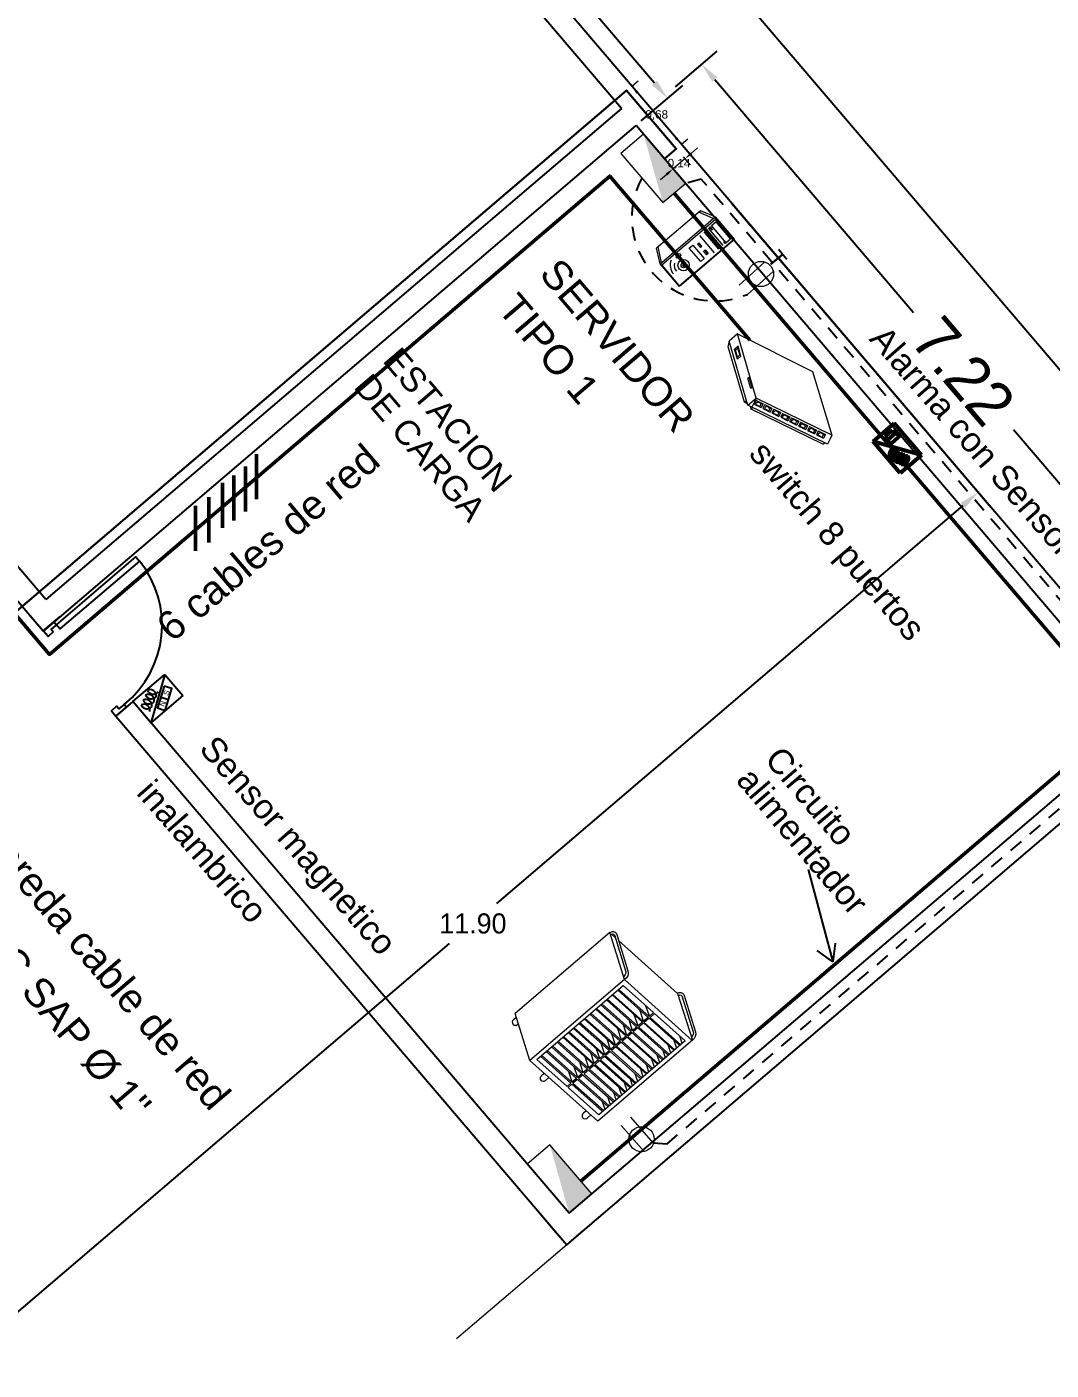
# Model space of a CAD drawing. Header units: metres. Extents: x 643973 to 644410, y 8488260 to 8488397.
# Drawn here: x 644277.44 to 644286.62, y 8488326 to 8488338.03 of the extents above; entities that cross this region are included whole.
import ezdxf

# ---------------------------------------------------------------- set-up
doc = ezdxf.new("R2010")
doc.units = ezdxf.units.M
doc.header["$MEASUREMENT"] = 0
doc.linetypes.add('LÍNEAS_OCULTAS2', pattern=[0.1875, 0.125, -0.0625])
for name, color, linetype in [('ACHURADOS', 8, 'Continuous'), ('Cir Cargador Laptop NH-80 3x6mm2', 6, 'LÍNEAS_OCULTAS2'), ('Circ Tomac Nh-80 3x4mm2', 1, 'LÍNEAS_OCULTAS2'), ('Planta', 251, 'Continuous'), ('sensor movimiento', 6, 'Continuous'), ('VANOS', 2, 'Continuous')]:
    doc.layers.add(name, color=color, linetype=linetype)
for name, color, linetype, lineweight in [('Anotaciones - Textos_Pluma_Nº__86', 7, 'Continuous', 20), ('CABLEADO POZO TIERRA', 3, 'Continuous', 30), ('central de alarma', 4, 'Continuous', 53), ('CIRCUITO DE ALIMENTACION', 30, 'Continuous', 50), ('CIRCUITO DE DATOS', 4, 'COMPU_LINE', 50), ('CIRCUITO ELECTRICOS', 7, 'Continuous', 15), ('ESTACION DE CARGA', 66, 'Continuous', 9), ('MUEBLES - PETER', 253, 'Continuous', 5), ('MURO ADOBE', 252, 'Continuous', 25), ('PUERTAS', 24, 'Continuous', 5), ('SERVIDOR', 5, 'Continuous', 13), ('switchs', 44, 'Continuous', 13), ('tomacorriente', 1, 'Continuous', 20)]:
    doc.layers.add(name, color=color, linetype=linetype, lineweight=lineweight)
doc.styles.add('COTAS', font='arial.ttf', dxfattribs={"height": 0.075})
doc.styles.add('style4', font='arial.ttf')
doc.linetypes.add('COMPU_LINE', pattern='A,0.5,-0.1,["R",Standard,S=0.1,R=0,X=-0.05,Y=-0.05],-0.1', length=0.7)
doc.dimstyles.new('julio_75', dxfattribs={"dimscale": 0.75, "dimtxt": 0.075, "dimasz": 0.1, "dimexe": 0.1, "dimexo": 0.1, "dimgap": 0.1, "dimtad": 0, "dimtih": 1, "dimtoh": 1, "dimzin": 1, "dimtxsty": 'COTAS', "dimcen": 0.1, "dimclrd": 256, "dimclre": 256, "dimclrt": 256, "dimaunit": 1, "dimadec": 3, "dimazin": 0, "dimtfac": 1, "dimtix": 1, "dimtmove": 0, "dimatfit": 3, "dimfxl": 0.1, "dimfxlon": 1, "dimlwd": -1, "dimlwe": -1, "dimarcsym": 0})
doc.dimstyles.new('UTILIZAR', dxfattribs={"dimtxt": 0.18, "dimasz": 0.18, "dimexe": 0.18, "dimexo": 0.0625, "dimgap": 0.09, "dimtad": 0, "dimtih": 1, "dimtoh": 1, "dimdec": 4, "dimzin": 0, "dimdsep": 46, "dimtxsty": 'Standard', "dimcen": 0.09, "dimadec": 0, "dimazin": 0, "dimtfac": 1, "dimtdec": 4, "dimtofl": 0, "dimtmove": 0, "dimatfit": 3, "dimfxl": 1, "dimtolj": 1, "dimtzin": 0, "dimarcsym": 0})

# ---------------------------------------------------------------- blocks, each defined once
blk = doc.blocks.new('PUERTA8')
at = {"layer": 'VANOS', "ltscale": 0.5}
for points in [[(0.025, 0.05), (0.025, 0.8), (0.065, 0.8), (0.065, 0.05)], [(0, -0.05), (0, 0.05), (0.025, 0.05), (0.025, 0), (0.05, 0), (0.05, -0.05)], [(0.8, -0.05), (0.8, 0.05), (0.775, 0.05), (0.775, 0), (0.75, 0), (0.75, -0.05)]]:
    blk.add_lwpolyline(points, close=True, dxfattribs=at)
at = {"layer": 'VANOS', "color": 8, "ltscale": 0.5}
blk.add_arc((0.045, 0.07), 0.7303, 358.43065, 88.43065, dxfattribs=at)
blk = doc.blocks.new('P-1')
at = {"layer": 'ACHURADOS'}
blk.add_blockref('PUERTA8', (0, 0.05), dxfattribs=at)
blk = doc.blocks.new('SERVIDOR')
at = {"layer": 'SERVIDOR', "color": 152}
for p, q in [((714286.289, 8427256.279), (714286.139, 8427256.202)), ((714286.289, 8427256.25), (714286.139, 8427256.177)), ((714286.139, 8427256.202), (714286.139, 8427255.588)), ((714286.333, 8427256.141), (714286.574, 8427256.141)), ((714286.574, 8427256.084), (714286.333, 8427256.084)), ((714286.333, 8427256.021), (714286.574, 8427256.021)), ((714286.289, 8427255.527), (714286.139, 8427255.608)), ((714286.289, 8427255.508), (714286.139, 8427255.588))]:
    blk.add_line(p, q, dxfattribs=at)
for points in [[(714286.289, 8427256.279), (714286.606, 8427256.279), (714286.606, 8427255.508), (714286.289, 8427255.508)], [(714286.599, 8427256.262), (714286.312, 8427256.262), (714286.312, 8427255.511), (714286.599, 8427255.511)], [(714286.333, 8427256.247), (714286.574, 8427256.247), (714286.574, 8427256.187), (714286.333, 8427256.187)], [(714286.551, 8427256.183), (714286.574, 8427256.183), (714286.574, 8427256.173), (714286.551, 8427256.173)], [(714286.387, 8427255.968), (714286.436, 8427255.968), (714286.436, 8427255.946), (714286.387, 8427255.946)], [(714286.387, 8427255.961), (714286.436, 8427255.961), (714286.436, 8427255.946), (714286.387, 8427255.946)], [(714286.488, 8427255.968), (714286.537, 8427255.968), (714286.537, 8427255.946), (714286.488, 8427255.946)], [(714286.488, 8427255.961), (714286.537, 8427255.961), (714286.537, 8427255.946), (714286.488, 8427255.946)], [(714286.362, 8427255.901), (714286.551, 8427255.901), (714286.551, 8427255.852), (714286.362, 8427255.852)], [(714286.344, 8427255.695), (714286.358, 8427255.695), (714286.358, 8427255.681), (714286.344, 8427255.681)], [(714286.46, 8427255.705), (714286.464, 8427255.705), (714286.464, 8427255.689), (714286.46, 8427255.689)]]:
    blk.add_lwpolyline(points, close=True, dxfattribs=at)
for centre, radius in [((714286.339, 8427256.164), 0.00589), ((714286.353, 8427256.164), 0.00589), ((714286.368, 8427256.164), 0.00589), ((714286.35, 8427255.723), 0.0169), ((714286.462, 8427255.689), 0.0603), ((714286.462, 8427255.689), 0.0275)]:
    blk.add_circle(centre, radius, dxfattribs=at)
for centre, radius, start, end in [((714286.462, 8427255.689), 0.0101, 126.6773, 53.3227), ((714286.462, 8427255.689), 0.142, 207.063, 269.7869), ((714286.463, 8427255.689), 0.1, 217.3226, 269.0957)]:
    blk.add_arc(centre, radius, start, end, dxfattribs=at)
blk = doc.blocks.new('SWICH')
at = {"layer": 'switchs', "color": 5}
for p, q in [((714286.0029, 8427255.2022), (714286.3729, 8427255.3587)), ((714286.3729, 8427255.3587), (714286.6641, 8427255.2324)), ((714286.2943, 8427255.0725), (714286.0029, 8427255.2022)), ((714286.0029, 8427255.2022), (714286.0029, 8427255.1496)), ((714286.6641, 8427255.2324), (714286.2943, 8427255.0725)), ((714286.6059, 8427255.1959), (714286.6407, 8427255.211)), ((714286.6172, 8427255.1976), (714286.6303, 8427255.2033)), ((714286.6303, 8427255.2033), (714286.6319, 8427255.1998)), ((714286.6319, 8427255.1998), (714286.6361, 8427255.2017)), ((714286.6348, 8427255.2061), (714286.6373, 8427255.2072)), ((714286.6348, 8427255.2061), (714286.6354, 8427255.2048)), ((714286.6354, 8427255.2048), (714286.6379, 8427255.2059)), ((714286.6361, 8427255.2017), (714286.6408, 8427255.1912)), ((714286.6373, 8427255.2072), (714286.6379, 8427255.2059)), ((714286.6379, 8427255.2075), (714286.6403, 8427255.2086)), ((714286.6379, 8427255.2075), (714286.6385, 8427255.2062)), ((714286.6385, 8427255.2062), (714286.6409, 8427255.2072)), ((714286.6403, 8427255.2086), (714286.6409, 8427255.2072)), ((714286.6407, 8427255.211), (714286.6491, 8427255.192)), ((714286.6639, 8427255.2323), (714286.6719, 8427255.2142)), ((714286.677, 8427255.2034), (714286.6682, 8427255.223)), ((714286.6719, 8427255.2142), (714286.6834, 8427255.1882)), ((714286.2941, 8427255.0198), (714286.0029, 8427255.1496)), ((714286.0941, 8427255.1469), (714286.0485, 8427255.1673)), ((714286.0485, 8427255.1673), (714286.0485, 8427255.1446)), ((714286.0941, 8427255.1243), (714286.0485, 8427255.1446)), ((714286.087, 8427255.1464), (714286.0556, 8427255.1603)), ((714286.0556, 8427255.1603), (714286.0556, 8427255.1447)), ((714286.087, 8427255.1308), (714286.0556, 8427255.1447)), ((714286.087, 8427255.1464), (714286.087, 8427255.1308)), ((714286.0941, 8427255.1469), (714286.0941, 8427255.1243)), ((714286.6835, 8427255.1882), (714286.2941, 8427255.0198)), ((714286.6694, 8427255.1715), (714286.3186, 8427255.0198)), ((714286.4753, 8427255.1394), (714286.5102, 8427255.1545)), ((714286.4753, 8427255.1394), (714286.4837, 8427255.1205)), ((714286.4839, 8427255.1358), (714286.4882, 8427255.1377)), ((714286.4866, 8427255.1412), (714286.4998, 8427255.1469)), ((714286.4866, 8427255.1412), (714286.4882, 8427255.1377)), ((714286.4998, 8427255.1469), (714286.5014, 8427255.1433)), ((714286.5014, 8427255.1434), (714286.5056, 8427255.1452)), ((714286.5043, 8427255.1497), (714286.5068, 8427255.1507)), ((714286.5043, 8427255.1497), (714286.5049, 8427255.1484)), ((714286.5049, 8427255.1484), (714286.5073, 8427255.1494)), ((714286.5056, 8427255.1452), (714286.5102, 8427255.1348)), ((714286.5068, 8427255.1507), (714286.5073, 8427255.1494)), ((714286.5073, 8427255.1511), (714286.5098, 8427255.1521)), ((714286.5073, 8427255.1511), (714286.5079, 8427255.1497)), ((714286.5079, 8427255.1497), (714286.5104, 8427255.1508)), ((714286.5098, 8427255.1521), (714286.5104, 8427255.1508)), ((714286.5102, 8427255.1545), (714286.5186, 8427255.1356)), ((714286.5188, 8427255.1582), (714286.5537, 8427255.1733)), ((714286.5188, 8427255.1582), (714286.5272, 8427255.1393)), ((714286.5272, 8427255.1393), (714286.5621, 8427255.1544)), ((714286.5274, 8427255.1546), (714286.5317, 8427255.1565)), ((714286.5274, 8427255.1546), (714286.5274, 8427255.1546)), ((714286.5274, 8427255.1546), (714286.532, 8427255.1442)), ((714286.5301, 8427255.16), (714286.5433, 8427255.1657)), ((714286.5301, 8427255.16), (714286.5317, 8427255.1565)), ((714286.532, 8427255.1442), (714286.5537, 8427255.1536)), ((714286.5433, 8427255.1657), (714286.5449, 8427255.1622)), ((714286.5449, 8427255.1622), (714286.5491, 8427255.164)), ((714286.5478, 8427255.1685), (714286.5503, 8427255.1696)), ((714286.5478, 8427255.1685), (714286.5484, 8427255.1672)), ((714286.5484, 8427255.1672), (714286.5509, 8427255.1682)), ((714286.5491, 8427255.164), (714286.5537, 8427255.1536)), ((714286.5503, 8427255.1696), (714286.5509, 8427255.1682)), ((714286.5509, 8427255.1699), (714286.5533, 8427255.1709)), ((714286.5509, 8427255.1699), (714286.5514, 8427255.1686)), ((714286.5514, 8427255.1686), (714286.5539, 8427255.1696)), ((714286.5533, 8427255.1709), (714286.5539, 8427255.1696)), ((714286.5537, 8427255.1733), (714286.5621, 8427255.1544)), ((714286.5623, 8427255.1771), (714286.5972, 8427255.1921)), ((714286.5623, 8427255.1771), (714286.5707, 8427255.1581)), ((714286.5707, 8427255.1581), (714286.6056, 8427255.1732)), ((714286.5709, 8427255.1734), (714286.5752, 8427255.1754)), ((714286.5709, 8427255.1734), (714286.5709, 8427255.1734)), ((714286.5709, 8427255.1734), (714286.5755, 8427255.163)), ((714286.5737, 8427255.1788), (714286.5868, 8427255.1845)), ((714286.5737, 8427255.1788), (714286.5752, 8427255.1754)), ((714286.5755, 8427255.163), (714286.5973, 8427255.1724)), ((714286.5868, 8427255.1845), (714286.5884, 8427255.181)), ((714286.5884, 8427255.181), (714286.5926, 8427255.1828)), ((714286.5913, 8427255.1873), (714286.5938, 8427255.1884)), ((714286.5913, 8427255.1873), (714286.5919, 8427255.186)), ((714286.5919, 8427255.186), (714286.5944, 8427255.187)), ((714286.5926, 8427255.1828), (714286.5973, 8427255.1724)), ((714286.5938, 8427255.1884), (714286.5944, 8427255.187)), ((714286.5944, 8427255.1887), (714286.5968, 8427255.1898)), ((714286.5944, 8427255.1887), (714286.595, 8427255.1874)), ((714286.595, 8427255.1874), (714286.5974, 8427255.1884)), ((714286.5968, 8427255.1898), (714286.5974, 8427255.1884)), ((714286.5972, 8427255.1921), (714286.6056, 8427255.1732)), ((714286.6059, 8427255.1959), (714286.6143, 8427255.1769)), ((714286.6143, 8427255.1769), (714286.6491, 8427255.192)), ((714286.6144, 8427255.1923), (714286.6187, 8427255.1942)), ((714286.6144, 8427255.1923), (714286.6144, 8427255.1923)), ((714286.6144, 8427255.1923), (714286.619, 8427255.1818)), ((714286.6172, 8427255.1976), (714286.6187, 8427255.1942)), ((714286.619, 8427255.1818), (714286.6408, 8427255.1912)), ((714286.6694, 8427255.1715), (714286.6694, 8427255.1821)), ((714286.273, 8427255.0163), (714286.0204, 8427255.1289)), ((714286.2433, 8427255.0891), (714286.1977, 8427255.1094)), ((714286.1977, 8427255.1094), (714286.1977, 8427255.1026)), ((714286.2433, 8427255.0823), (714286.1977, 8427255.1026)), ((714286.2433, 8427255.0891), (714286.2433, 8427255.0823)), ((714286.3013, 8427255.0642), (714286.3361, 8427255.0792)), ((714286.3302, 8427255.0744), (714286.3327, 8427255.0755)), ((714286.3302, 8427255.0744), (714286.3308, 8427255.0731)), ((714286.3308, 8427255.0731), (714286.3333, 8427255.0741)), ((714286.3327, 8427255.0755), (714286.3333, 8427255.0741)), ((714286.3333, 8427255.0758), (714286.3357, 8427255.0769)), ((714286.3333, 8427255.0758), (714286.3339, 8427255.0745)), ((714286.3339, 8427255.0745), (714286.3363, 8427255.0755)), ((714286.3357, 8427255.0769), (714286.3363, 8427255.0755)), ((714286.3361, 8427255.0792), (714286.3445, 8427255.0603)), ((714286.3448, 8427255.083), (714286.3796, 8427255.0981)), ((714286.3448, 8427255.083), (714286.3532, 8427255.064)), ((714286.3532, 8427255.064), (714286.388, 8427255.0791)), ((714286.3533, 8427255.0794), (714286.3576, 8427255.0813)), ((714286.3533, 8427255.0794), (714286.3533, 8427255.0794)), ((714286.3533, 8427255.0794), (714286.358, 8427255.0689)), ((714286.3561, 8427255.0847), (714286.3693, 8427255.0904)), ((714286.3561, 8427255.0847), (714286.3576, 8427255.0813)), ((714286.358, 8427255.0689), (714286.3797, 8427255.0783)), ((714286.3693, 8427255.0904), (714286.3708, 8427255.0869)), ((714286.3708, 8427255.0869), (714286.3751, 8427255.0888)), ((714286.3738, 8427255.0932), (714286.3762, 8427255.0943)), ((714286.3738, 8427255.0932), (714286.3744, 8427255.0919)), ((714286.3744, 8427255.0919), (714286.3768, 8427255.093)), ((714286.3751, 8427255.0888), (714286.3797, 8427255.0783)), ((714286.3762, 8427255.0943), (714286.3768, 8427255.093)), ((714286.3768, 8427255.0946), (714286.3792, 8427255.0957)), ((714286.3768, 8427255.0946), (714286.3774, 8427255.0933)), ((714286.3774, 8427255.0933), (714286.3798, 8427255.0943)), ((714286.3792, 8427255.0957), (714286.3798, 8427255.0943)), ((714286.3796, 8427255.0981), (714286.388, 8427255.0791)), ((714286.3883, 8427255.1018), (714286.4232, 8427255.1169)), ((714286.3883, 8427255.1018), (714286.3967, 8427255.0829)), ((714286.3967, 8427255.0829), (714286.4316, 8427255.0979)), ((714286.3968, 8427255.0982), (714286.4012, 8427255.1001)), ((714286.3968, 8427255.0982), (714286.3969, 8427255.0982)), ((714286.3968, 8427255.0982), (714286.4015, 8427255.0877)), ((714286.3996, 8427255.1036), (714286.4128, 8427255.1093)), ((714286.3996, 8427255.1036), (714286.4012, 8427255.1001)), ((714286.4015, 8427255.0877), (714286.4232, 8427255.0971)), ((714286.4128, 8427255.1093), (714286.4143, 8427255.1057)), ((714286.4143, 8427255.1057), (714286.4186, 8427255.1076)), ((714286.4173, 8427255.112), (714286.4197, 8427255.1131)), ((714286.4173, 8427255.112), (714286.4179, 8427255.1107)), ((714286.4179, 8427255.1107), (714286.4203, 8427255.1118)), ((714286.4186, 8427255.1076), (714286.4232, 8427255.0971)), ((714286.4197, 8427255.1131), (714286.4203, 8427255.1118)), ((714286.4203, 8427255.1134), (714286.4228, 8427255.1145)), ((714286.4203, 8427255.1134), (714286.4209, 8427255.1121)), ((714286.4209, 8427255.1121), (714286.4233, 8427255.1132)), ((714286.4228, 8427255.1145), (714286.4233, 8427255.1132)), ((714286.4232, 8427255.1169), (714286.4316, 8427255.0979)), ((714286.4318, 8427255.1206), (714286.4667, 8427255.1357)), ((714286.4318, 8427255.1206), (714286.4402, 8427255.1017)), ((714286.4402, 8427255.1017), (714286.4751, 8427255.1168)), ((714286.4403, 8427255.117), (714286.4447, 8427255.1189)), ((714286.4403, 8427255.117), (714286.445, 8427255.1066)), ((714286.4431, 8427255.1224), (714286.4563, 8427255.1281)), ((714286.4431, 8427255.1224), (714286.4447, 8427255.1189)), ((714286.445, 8427255.1066), (714286.4667, 8427255.116)), ((714286.4563, 8427255.1281), (714286.4579, 8427255.1245)), ((714286.4578, 8427255.1246), (714286.4621, 8427255.1264)), ((714286.4608, 8427255.1309), (714286.4632, 8427255.1319)), ((714286.4608, 8427255.1309), (714286.4614, 8427255.1295)), ((714286.4614, 8427255.1295), (714286.4638, 8427255.1306)), ((714286.4621, 8427255.1264), (714286.4667, 8427255.116)), ((714286.4632, 8427255.1319), (714286.4638, 8427255.1306)), ((714286.4638, 8427255.1322), (714286.4663, 8427255.1333)), ((714286.4638, 8427255.1322), (714286.4644, 8427255.1309)), ((714286.4644, 8427255.1309), (714286.4669, 8427255.132)), ((714286.4663, 8427255.1333), (714286.4669, 8427255.132)), ((714286.4667, 8427255.1357), (714286.4751, 8427255.1168)), ((714286.4837, 8427255.1205), (714286.5186, 8427255.1356)), ((714286.4839, 8427255.1358), (714286.4839, 8427255.1358)), ((714286.4839, 8427255.1358), (714286.4885, 8427255.1254)), ((714286.4885, 8427255.1254), (714286.5102, 8427255.1348)), ((714286.273, 8427255.0163), (714286.273, 8427255.0292)), ((714286.2877, 8427255.0226), (714286.273, 8427255.0163)), ((714286.2943, 8427255.0199), (714286.2943, 8427255.0725)), ((714286.2943, 8427255.0725), (714286.3023, 8427255.0543)), ((714286.3013, 8427255.0642), (714286.3097, 8427255.0452)), ((714286.3023, 8427255.0543), (714286.3139, 8427255.0284)), ((714286.3186, 8427255.0198), (714286.3065, 8427255.0252)), ((714286.3097, 8427255.0452), (714286.3445, 8427255.0603)), ((714286.3098, 8427255.0605), (714286.3141, 8427255.0625)), ((714286.3098, 8427255.0605), (714286.3098, 8427255.0605)), ((714286.3098, 8427255.0605), (714286.3144, 8427255.0501)), ((714286.3126, 8427255.0659), (714286.3257, 8427255.0716)), ((714286.3126, 8427255.0659), (714286.3141, 8427255.0625)), ((714286.3144, 8427255.0501), (714286.3362, 8427255.0595)), ((714286.3186, 8427255.0198), (714286.3186, 8427255.0304)), ((714286.3257, 8427255.0716), (714286.3273, 8427255.0681)), ((714286.3273, 8427255.0681), (714286.3315, 8427255.0699)), ((714286.3315, 8427255.0699), (714286.3362, 8427255.0595))]:
    blk.add_line(p, q, dxfattribs=at)
blk.add_arc((714285.9748, 8427255.1081), 0.0501, 24.55723, 55.96897, dxfattribs=at)
blk = doc.blocks.new('ESTACION DE CARGA')
at = {"layer": 'ESTACION DE CARGA', "color": 43}
for p, q in [((714284.7561, 8427256.3564), (714284.7561, 8427255.5284)), ((714285.6277, 8427256.2437), (714285.5782, 8427256.264)), ((714285.0807, 8427256.1565), (714285.3482, 8427256.1933)), ((714285.0807, 8427256.1475), (714285.3482, 8427256.1843)), ((714285.3482, 8427256.1445), (714285.2754, 8427256.1743)), ((714285.3482, 8427256.1956), (714285.2809, 8427256.2231)), ((714285.3482, 8427256.2324), (714285.3482, 8427256.1933)), ((714285.3482, 8427256.1843), (714285.3482, 8427256.1422)), ((714285.3572, 8427256.2336), (714285.3572, 8427256.1945)), ((714285.3572, 8427256.1945), (714285.6277, 8427256.2317)), ((714285.3572, 8427256.1855), (714285.6277, 8427256.2227)), ((714285.3572, 8427256.1855), (714285.3572, 8427256.1434)), ((714285.3572, 8427256.1434), (714285.6277, 8427256.1806)), ((714285.3572, 8427256.1374), (714285.6277, 8427256.1746)), ((714285.6277, 8427256.1455), (714285.5745, 8427256.1673)), ((714285.6277, 8427256.1963), (714285.5794, 8427256.216)), ((714285.0807, 8427256.1055), (714285.3482, 8427256.1422)), ((714285.0807, 8427256.0994), (714285.3482, 8427256.1362)), ((714285.0807, 8427256.0574), (714285.3482, 8427256.0941)), ((714285.0807, 8427256.0483), (714285.3482, 8427256.0851)), ((714285.3482, 8427256.0964), (714285.2754, 8427256.1262)), ((714285.3482, 8427256.0483), (714285.2809, 8427256.0759)), ((714285.3482, 8427256.1362), (714285.3482, 8427256.0941)), ((714285.3482, 8427256.0851), (714285.3482, 8427256.046)), ((714285.3572, 8427256.1374), (714285.3572, 8427256.0953)), ((714285.3572, 8427256.0953), (714285.6277, 8427256.1325)), ((714285.3572, 8427256.0863), (714285.6277, 8427256.1235)), ((714285.3572, 8427256.0863), (714285.3572, 8427256.0473)), ((714285.3572, 8427256.0473), (714285.6277, 8427256.0844)), ((714285.3572, 8427256.0382), (714285.6277, 8427256.0754)), ((714285.6277, 8427256.0983), (714285.5815, 8427256.1171)), ((714285.0807, 8427256.0093), (714285.3482, 8427256.046)), ((714285.0807, 8427256.0003), (714285.3482, 8427256.037)), ((714285.0807, 8427255.9612), (714285.3482, 8427255.9979)), ((714285.0807, 8427255.9552), (714285.3482, 8427255.9919)), ((714285.3482, 8427256.0003), (714285.2809, 8427256.0278)), ((714285.3482, 8427256.037), (714285.3482, 8427255.9979)), ((714285.3482, 8427255.9919), (714285.3482, 8427255.9498)), ((714285.3572, 8427256.0382), (714285.3572, 8427255.9992)), ((714285.3572, 8427255.9992), (714285.6277, 8427256.0363)), ((714285.3572, 8427255.9932), (714285.6277, 8427256.0303)), ((714285.3572, 8427255.9932), (714285.3572, 8427255.9511)), ((714285.3572, 8427255.9511), (714285.6277, 8427255.9882)), ((714285.6277, 8427256.0015), (714285.575, 8427256.0231)), ((714285.6277, 8427256.0481), (714285.5777, 8427256.0685)), ((714285.0807, 8427255.9131), (714285.3482, 8427255.9498)), ((714285.0807, 8427255.9041), (714285.3482, 8427255.9408)), ((714285.0807, 8427255.862), (714285.3482, 8427255.8987)), ((714285.3482, 8427255.9522), (714285.2754, 8427255.9819)), ((714285.3482, 8427255.9011), (714285.2754, 8427255.9308)), ((714285.3482, 8427255.9408), (714285.3482, 8427255.8987)), ((714285.3572, 8427255.9421), (714285.6277, 8427255.9792)), ((714285.3572, 8427255.9421), (714285.3572, 8427255.9)), ((714285.3572, 8427255.9), (714285.6277, 8427255.9371)), ((714285.3572, 8427255.894), (714285.6277, 8427255.9311)), ((714285.6277, 8427255.9041), (714285.5782, 8427255.9243)), ((714285.6277, 8427255.9532), (714285.58, 8427255.9727)), ((714285.0807, 8427255.856), (714285.3482, 8427255.8927)), ((714285.0807, 8427255.8184), (714285.3482, 8427255.8552)), ((714285.0807, 8427255.8079), (714285.3482, 8427255.8447)), ((714285.3482, 8427255.8057), (714285.2769, 8427255.8349)), ((714285.3482, 8427255.8571), (714285.2829, 8427255.8838)), ((714285.3482, 8427255.8927), (714285.3482, 8427255.8552)), ((714285.3482, 8427255.8447), (714285.3482, 8427255.8026)), ((714285.3572, 8427255.894), (714285.3572, 8427255.8564)), ((714285.3572, 8427255.8564), (714285.6277, 8427255.8936)), ((714285.3572, 8427255.8459), (714285.6277, 8427255.883)), ((714285.3572, 8427255.8459), (714285.3572, 8427255.8038)), ((714285.3572, 8427255.8038), (714285.6277, 8427255.841)), ((714285.3572, 8427255.7978), (714285.6277, 8427255.835)), ((714285.6277, 8427255.8552), (714285.5768, 8427255.8761)), ((714285.6277, 8427255.811), (714285.5838, 8427255.8289)), ((714285.0807, 8427255.7658), (714285.3482, 8427255.8026)), ((714285.0807, 8427255.7598), (714285.3482, 8427255.7966)), ((714285.0807, 8427255.7238), (714285.3482, 8427255.7605)), ((714285.0807, 8427255.7147), (714285.3482, 8427255.7515)), ((714285.3482, 8427255.7147), (714285.2809, 8427255.7422)), ((714285.3482, 8427255.7628), (714285.2864, 8427255.7881)), ((714285.3482, 8427255.7966), (714285.3482, 8427255.7605)), ((714285.3482, 8427255.7515), (714285.3482, 8427255.7124)), ((714285.3572, 8427255.7617), (714285.6277, 8427255.7989)), ((714285.3572, 8427255.7978), (714285.3572, 8427255.7617)), ((714285.3572, 8427255.7527), (714285.6277, 8427255.7899)), ((714285.3572, 8427255.7527), (714285.3572, 8427255.7136)), ((714285.3572, 8427255.7136), (714285.6277, 8427255.7508)), ((714285.3572, 8427255.7076), (714285.6277, 8427255.7448)), ((714285.6277, 8427255.7157), (714285.5744, 8427255.7375)), ((714285.6277, 8427255.7627), (714285.5779, 8427255.783)), ((714285.0807, 8427255.6757), (714285.3482, 8427255.7124)), ((714285.0807, 8427255.6697), (714285.3482, 8427255.7064)), ((714285.0807, 8427255.6276), (714285.3482, 8427255.6643)), ((714285.0807, 8427255.6186), (714285.3482, 8427255.6553)), ((714285.348, 8427255.6667), (714285.2754, 8427255.6964)), ((714285.3482, 8427255.6186), (714285.2809, 8427255.6461)), ((714285.3482, 8427255.7064), (714285.3482, 8427255.6643)), ((714285.3482, 8427255.6553), (714285.3482, 8427255.6162)), ((714285.3572, 8427255.7076), (714285.3572, 8427255.6656)), ((714285.3572, 8427255.6656), (714285.6277, 8427255.7027)), ((714285.3572, 8427255.6565), (714285.6277, 8427255.6937)), ((714285.3572, 8427255.6565), (714285.3572, 8427255.6175)), ((714285.3572, 8427255.6175), (714285.6277, 8427255.6546)), ((714285.3572, 8427255.6085), (714285.6277, 8427255.6456)), ((714285.6277, 8427255.6172), (714285.5758, 8427255.6385)), ((714285.6277, 8427255.6679), (714285.5804, 8427255.6872)), ((714285.0807, 8427255.5795), (714285.3482, 8427255.6162)), ((714285.0807, 8427255.5705), (714285.3482, 8427255.6072)), ((714285.0807, 8427255.5314), (714285.3482, 8427255.5681)), ((714285.0807, 8427255.5224), (714285.3482, 8427255.5591)), ((714285.3482, 8427255.5702), (714285.2805, 8427255.5979)), ((714285.3482, 8427255.5224), (714285.2809, 8427255.5499)), ((714285.3482, 8427255.6072), (714285.3482, 8427255.5681)), ((714285.3482, 8427255.5591), (714285.3482, 8427255.5201)), ((714285.3572, 8427255.6085), (714285.3572, 8427255.5694)), ((714285.3572, 8427255.5694), (714285.6277, 8427255.6065)), ((714285.3572, 8427255.5604), (714285.6277, 8427255.5975)), ((714285.3572, 8427255.5604), (714285.3572, 8427255.5213)), ((714285.3572, 8427255.5213), (714285.6277, 8427255.5584)), ((714285.3572, 8427255.5123), (714285.6277, 8427255.5494)), ((714285.6277, 8427255.5702), (714285.5778, 8427255.5907)), ((714285.0807, 8427255.4833), (714285.3482, 8427255.5201)), ((714285.0807, 8427255.4743), (714285.3482, 8427255.511)), ((714285.3482, 8427255.511), (714285.3482, 8427255.478)), ((714285.3572, 8427255.5123), (714285.3572, 8427255.4792))]:
    blk.add_line(p, q, dxfattribs=at)
for points in [[(714284.832, 8427256.3665), (714285.3542, 8427256.4361), (714285.6547, 8427256.3098)], [(714285.6547, 8427256.3083), (714285.0566, 8427256.2287), (714284.7561, 8427256.3564)], [(714284.7709, 8427256.3584), (714284.803, 8427256.3627)], [(714285.6547, 8427256.3098), (714285.6547, 8427255.4833), (714285.0566, 8427255.4009)], [(714285.3572, 8427256.2336), (714285.6277, 8427256.2708), (714285.6277, 8427255.5164), (714285.3572, 8427255.4792)], [(714285.0566, 8427256.2287), (714285.0566, 8427255.4009), (714284.7561, 8427255.5284)], [(714285.0807, 8427256.1956), (714285.3482, 8427256.2324)], [(714285.3482, 8427255.478), (714285.0807, 8427255.4412), (714285.0807, 8427256.1956)]]:
    blk.add_lwpolyline(points, dxfattribs=at)
for points in [[(714285.3542, 8427256.4361, -0.459964), (714285.3872, 8427256.4631), (714285.6247, 8427256.3609, -0.327318), (714285.6547, 8427256.3098, 0.050508)], [(714285.3693, 8427256.4297, -0.469854), (714285.3842, 8427256.4481), (714285.6217, 8427256.3459, -0.211215), (714285.6352, 8427256.318, 0.050508)], [(714284.7561, 8427256.3564, -0.476248), (714284.7891, 8427256.385), (714285.0266, 8427256.2828, -0.337771), (714285.0566, 8427256.2287, 0.050508)], [(714284.7703, 8427256.3504, -0.451012), (714284.7861, 8427256.3699), (714285.0236, 8427256.2678, -0.231761), (714285.0371, 8427256.2369, 0.050508)], [(714284.7801, 8427255.5182), (714284.7801, 8427255.4943, 0.385871), (714284.8009, 8427255.4715, 0.392123), (714284.8216, 8427255.4943), (714284.8216, 8427255.5006)], [(714285.5531, 8427255.4693), (714285.5531, 8427255.4454, 0.385871), (714285.5739, 8427255.4226, 0.392123), (714285.5946, 8427255.4454), (714285.5946, 8427255.475)], [(714285.1829, 8427255.4183), (714285.1829, 8427255.3944, 0.385871), (714285.2036, 8427255.3716, 0.392123), (714285.2243, 8427255.3944), (714285.2243, 8427255.424)]]:
    blk.add_lwpolyline(points, format="xyb", dxfattribs=at)
blk = doc.blocks.new('TOMACORRIENTE DOBLE')
at = {"layer": 'tomacorriente'}
for p, q in [((697806.719, 8439550.89), (697806.419, 8439550.969)), ((697806.69, 8439550.781), (697806.391, 8439550.86))]:
    blk.add_line(p, q, dxfattribs=at)
blk.add_circle((697806.61, 8439550.86), 0.113, dxfattribs=at)
blk = doc.blocks.new('*D17')
at = {"layer": 'Anotaciones - Textos_Pluma_Nº__86', "color": 0, "lineweight": -2, "transparency": 16777216}
for p, q in [((644259.083, 8488365.466), (644260.136, 8488366.365)), ((644260.116, 8488366.111), (644273.773, 8488350.103)), ((644288.584, 8488332.741), (644274.928, 8488348.749)), ((644287.785, 8488331.822), (644288.838, 8488332.721))]:
    blk.add_line(p, q, dxfattribs=at)
at = {"layer": 'Anotaciones - Textos_Pluma_Nº__86', "color": 0, "transparency": 16777216}
for points in [[(644260.139, 8488366.131), (644260.094, 8488366.092), (644260, 8488366.248)], [(644288.607, 8488332.761), (644288.561, 8488332.722), (644288.701, 8488332.604)]]:
    blk.add_solid(points, dxfattribs=at)
at = {"layer": 'Defpoints', "color": 0, "transparency": 16777216}
for p in [(644260, 8488366.248), (644259.035, 8488365.426, 0), (644287.737, 8488331.782, 0)]:
    blk.add_point(p, dxfattribs=at)
at = {"layer": 'Anotaciones - Textos_Pluma_Nº__86', "color": 0, "transparency": 16777216, "insert": (644274.35, 8488349.426), "char_height": 0.4, "attachment_point": 5, "rotation": 310.4675}
blk.add_mtext('\\A1;44.22', dxfattribs=at)
blk = doc.blocks.new('*D22')
at = {"layer": 'Anotaciones - Textos_Pluma_Nº__86', "color": 0, "lineweight": -2, "transparency": 16777216}
for p, q in [((644278.139, 8488342.82), (644278.512, 8488343.138)), ((644278.492, 8488342.884), (644280.351, 8488340.705)), ((644283.062, 8488337.527), (644281.203, 8488339.706)), ((644282.943, 8488337.189), (644283.316, 8488337.507))]:
    blk.add_line(p, q, dxfattribs=at)
at = {"layer": 'Anotaciones - Textos_Pluma_Nº__86', "color": 0, "transparency": 16777216}
for points in [[(644278.515, 8488342.904), (644278.469, 8488342.865), (644278.375, 8488343.021)], [(644283.085, 8488337.547), (644283.039, 8488337.508), (644283.179, 8488337.39)]]:
    blk.add_solid(points, dxfattribs=at)
at = {"layer": 'Defpoints', "color": 0, "transparency": 16777216}
for p in [(644278.375, 8488343.021), (644278.092, 8488342.78, 0), (644282.896, 8488337.148, 0)]:
    blk.add_point(p, dxfattribs=at)
at = {"layer": 'Anotaciones - Textos_Pluma_Nº__86', "color": 0, "transparency": 16777216, "insert": (644280.777, 8488340.206), "char_height": 0.4, "attachment_point": 5, "rotation": 310.4675}
blk.add_mtext('\\A1;7.40', dxfattribs=at)
blk = doc.blocks.new('*D23')
at = {"layer": 'Anotaciones - Textos_Pluma_Nº__86', "color": 0, "lineweight": -2, "transparency": 16777216}
for p, q in [((644283.249, 8488337.495), (644283.622, 8488337.813)), ((644283.602, 8488337.559), (644285.382, 8488335.472)), ((644288.057, 8488332.336), (644286.278, 8488334.423)), ((644287.939, 8488331.998), (644288.311, 8488332.316))]:
    blk.add_line(p, q, dxfattribs=at)
at = {"layer": 'Anotaciones - Textos_Pluma_Nº__86', "color": 0, "transparency": 16777216}
for points in [[(644283.625, 8488337.578), (644283.579, 8488337.539), (644283.485, 8488337.696)], [(644288.08, 8488332.356), (644288.035, 8488332.317), (644288.174, 8488332.199)]]:
    blk.add_solid(points, dxfattribs=at)
at = {"layer": 'Defpoints', "color": 0, "transparency": 16777216}
for p in [(644283.485, 8488337.696), (644283.202, 8488337.454, 0), (644287.891, 8488331.958, 0)]:
    blk.add_point(p, dxfattribs=at)
at = {"layer": 'Anotaciones - Textos_Pluma_Nº__86', "color": 0, "transparency": 16777216, "insert": (644285.83, 8488334.948), "char_height": 0.4, "attachment_point": 5, "rotation": 310.4675}
blk.add_mtext('\\A1;7.22', dxfattribs=at)
blk = doc.blocks.new('*D41')
at = {"layer": 'Anotaciones - Textos_Pluma_Nº__86', "transparency": 16777216}
for p, q in [((644282.859, 8488337.5), (644282.916, 8488337.549)), ((644282.907, 8488337.443), (644282.978, 8488337.36)), ((644283.254, 8488337.036), (644283.183, 8488337.12)), ((644283.303, 8488336.979), (644283.36, 8488337.028))]:
    blk.add_line(p, q, dxfattribs=at)
for points in [[(644282.917, 8488337.451), (644282.898, 8488337.435), (644282.859, 8488337.5)], [(644283.264, 8488337.044), (644283.245, 8488337.028), (644283.303, 8488336.979)]]:
    blk.add_solid(points, dxfattribs=at)
at = {"layer": 'Defpoints', "color": 0, "transparency": 16777216}
for p in [(644282.812, 8488337.46, 0), (644283.303, 8488336.979), (644283.257, 8488336.939, 0)]:
    blk.add_point(p, dxfattribs=at)
at = {"layer": 'Anotaciones - Textos_Pluma_Nº__86', "transparency": 16777216, "insert": (644283.081, 8488337.24), "char_height": 0.075, "attachment_point": 5, "style": 'COTAS'}
blk.add_mtext('0,68', dxfattribs=at)
blk = doc.blocks.new('*D42')
at = {"layer": 'Anotaciones - Textos_Pluma_Nº__86', "transparency": 16777216}
for p, q in [((644283.334, 8488336.849), (644283.228, 8488336.759)), ((644283.319, 8488336.866), (644283.382, 8488336.792)), ((644283.391, 8488336.898), (644283.448, 8488336.946)), ((644283.171, 8488336.71), (644283.114, 8488336.662)), ((644283.214, 8488336.776), (644283.277, 8488336.702))]:
    blk.add_line(p, q, dxfattribs=at)
for points in [[(644283.383, 8488336.907), (644283.399, 8488336.888), (644283.334, 8488336.849)], [(644283.163, 8488336.72), (644283.179, 8488336.701), (644283.228, 8488336.759)]]:
    blk.add_solid(points, dxfattribs=at)
at = {"layer": 'Defpoints', "color": 0, "transparency": 16777216}
for p in [(644283.165, 8488336.833, 0), (644283.271, 8488336.923, 0), (644283.228, 8488336.759)]:
    blk.add_point(p, dxfattribs=at)
at = {"layer": 'Anotaciones - Textos_Pluma_Nº__86', "transparency": 16777216, "insert": (644283.281, 8488336.804), "char_height": 0.075, "attachment_point": 5, "style": 'COTAS'}
blk.add_mtext('0,14', dxfattribs=at)
blk = doc.blocks.new('*D50')
at = {"layer": 'Anotaciones - Textos_Pluma_Nº__86', "color": 0, "lineweight": -2, "transparency": 16777216}
for p, q in [((644283.755, 8488336.449), (644286.079, 8488333.725)), ((644285.825, 8488333.745), (644281.645, 8488330.179)), ((644277.043, 8488326.253), (644281.223, 8488329.819)), ((644274.699, 8488328.723), (644277.023, 8488325.999))]:
    blk.add_line(p, q, dxfattribs=at)
at = {"layer": 'Anotaciones - Textos_Pluma_Nº__86', "color": 0, "transparency": 16777216}
for points in [[(644285.806, 8488333.768), (644285.845, 8488333.722), (644285.962, 8488333.862)], [(644277.023, 8488326.276), (644277.062, 8488326.23), (644276.906, 8488326.136)]]:
    blk.add_solid(points, dxfattribs=at)
at = {"layer": 'Defpoints', "color": 0, "transparency": 16777216}
for p in [(644283.715, 8488336.496), (644285.962, 8488333.862), (644274.658, 8488328.77)]:
    blk.add_point(p, dxfattribs=at)
at = {"layer": 'Anotaciones - Textos_Pluma_Nº__86', "color": 0, "transparency": 16777216, "insert": (644281.434, 8488329.999), "char_height": 0.18, "attachment_point": 5}
blk.add_mtext('\\A1;11.90', dxfattribs=at)

msp = doc.modelspace()

# ---------------------------------------------------------------- hatches: boundary and pattern name
at = {"layer": 'CIRCUITO ELECTRICOS'}
h = msp.add_hatch(color=10, dxfattribs=at)
h.dxf.hatch_style = 1
h.paths.add_polyline_path([(644283.13592, 8488336.45636), (644283.33865, 8488336.6293), (644282.96335, 8488337.06922)])
h = msp.add_hatch(color=0, dxfattribs=at)
h.dxf.hatch_style = 1
h.paths.add_polyline_path([(644282.29641, 8488327.40444), (644282.49914, 8488327.57738), (644282.12384, 8488328.0173)])

# ---------------------------------------------------------------- linework, layer by layer
msp.add_line((644278.63624, 8488332.02754), (644278.706, 8488332.006))
at = {"layer": 'CABLEADO POZO TIERRA'}
msp.add_lwpolyline([(644283.151, 8488336.84926), (644283.2566, 8488336.93935), (644282.81029, 8488337.46251), (644273.80038, 8488329.77614), (644274.65836, 8488328.77041)], dxfattribs=at)
at = {"layer": 'central de alarma'}
for p, q in [((644285.02036, 8488334.31823), (644285.21056, 8488334.48048)), ((644285.45394, 8488334.19519), (644285.21056, 8488334.48048)), ((644285.26375, 8488334.03294), (644285.02036, 8488334.31823)), ((644285.45394, 8488334.19519), (644285.02036, 8488334.31823)), ((644285.12947, 8488334.36421), (644285.19357, 8488334.41889)), ((644285.12947, 8488334.36421), (644285.15543, 8488334.33377)), ((644285.21953, 8488334.38846), (644285.15543, 8488334.33377)), ((644285.15551, 8488334.33369), (644285.16033, 8488334.27926)), ((644285.16033, 8488334.27926), (644285.2735, 8488334.3758)), ((644285.19357, 8488334.41889), (644285.21953, 8488334.38846)), ((644285.21953, 8488334.38846), (644285.2735, 8488334.3758)), ((644285.45394, 8488334.19519), (644285.26375, 8488334.03294))]:
    msp.add_line(p, q, dxfattribs=at)
for centre, radius, start, end in [((644285.15299, 8488334.22475), 0.0534, 257.407144, 28.347826), ((644285.22396, 8488334.19716), 0.05813, 114.357399, 227.767466), ((644285.19548, 8488334.20646), 0.0534, 258.564578, 28.347826), ((644285.26645, 8488334.17886), 0.05813, 114.357399, 230.890345), ((644285.24143, 8488334.18588), 0.0534, 257.407144, 28.347826), ((644285.3124, 8488334.15828), 0.05813, 114.357399, 227.767466), ((644285.28392, 8488334.16758), 0.0534, 258.564578, 28.347826), ((644285.35489, 8488334.13999), 0.05813, 114.357399, 227.767466)]:
    msp.add_arc(centre, radius, start, end, dxfattribs=at)
at = {"layer": 'Cir Cargador Laptop NH-80 3x6mm2', "linetype": 'LÍNEAS_OCULTAS2'}
for p, q in [((644283.48089, 8488336.66639, 0), (644283.33865, 8488336.6293)), ((644283.17322, 8488328.02437, 0), (644283.05275, 8488328.03189, 0))]:
    msp.add_line(p, q, dxfattribs=at)
at = {"layer": 'Cir Cargador Laptop NH-80 3x6mm2', "linetype": 'LÍNEAS_OCULTAS2', "elevation": 0}
msp.add_lwpolyline([(644287.61833, 8488331.8165), (644283.48089, 8488336.66639)], dxfattribs=at)
at = {"layer": 'Cir Cargador Laptop NH-80 3x6mm2', "linetype": 'LÍNEAS_OCULTAS2'}
msp.add_lwpolyline([(644283.17322, 8488328.02437), (644287.61833, 8488331.8165)], dxfattribs=at)
at = {"layer": 'Circ Tomac Nh-80 3x4mm2'}
msp.add_arc((644283.60376, 8488336.32111), 0.74554, 151.546666, 292.973818, dxfattribs=at)
at = {"layer": 'CIRCUITO DE ALIMENTACION'}
msp.add_lwpolyline([(644282.40157, 8488327.69175), (644287.25496, 8488331.83218), (644283.23729, 8488336.54283)], dxfattribs=at)
at = {"layer": 'CIRCUITO DE DATOS'}
for p, q in [((644279.49575, 8488334.20466), (644279.49575, 8488333.80082)), ((644279.49575, 8488334.20466), (644279.49575, 8488333.80082)), ((644279.3954, 8488334.09354), (644279.3954, 8488333.6897)), ((644279.3954, 8488334.09354), (644279.3954, 8488333.6897)), ((644279.18926, 8488333.94719), (644279.18926, 8488333.54335)), ((644279.18926, 8488333.94719), (644279.18926, 8488333.54335)), ((644279.29233, 8488334.01224), (644279.29233, 8488333.60839)), ((644279.29233, 8488334.01224), (644279.29233, 8488333.60839)), ((644278.94786, 8488333.74121), (644278.94786, 8488333.33737)), ((644278.94786, 8488333.74121), (644278.94786, 8488333.33737)), ((644279.0672, 8488333.8171), (644279.0672, 8488333.41326)), ((644279.0672, 8488333.8171), (644279.0672, 8488333.41326))]:
    msp.add_line(p, q, dxfattribs=at)
msp.add_lwpolyline([(644283.91524, 8488335.2245), (644282.66104, 8488336.69467), (644277.63926, 8488332.41059), (644277.24653, 8488332.87094)], dxfattribs=at)
at = {"layer": 'CIRCUITO ELECTRICOS', "color": 10}
msp.add_lwpolyline([(644283.33865, 8488336.6293), (644282.96335, 8488337.06922), (644282.76063, 8488336.89628), (644283.13592, 8488336.45636)], close=True, dxfattribs=at)
at = {"layer": 'CIRCUITO ELECTRICOS', "color": 0}
msp.add_lwpolyline([(644282.49914, 8488327.57738), (644282.12384, 8488328.0173), (644281.92112, 8488327.84436), (644282.29641, 8488327.40444)], close=True, dxfattribs=at)
at = {"layer": 'MUEBLES - PETER', "color": 250, "lineweight": 5}
msp.add_line((644282.27469, 8488327.12174), (644281.28569, 8488326.27802), dxfattribs=at)
at = {"layer": 'MURO ADOBE'}
for points in [[(644287.5849, 8488331.65188), (644287.73705, 8488331.78168), (644268.50993, 8488354.31961)], [(644282.76595, 8488337.30063), (644278.09186, 8488342.77956)], [(644273.5827, 8488337.6186), (644273.43055, 8488337.4888), (644277.5838, 8488332.62038), (644277.73595, 8488332.75018)], [(644277.6079, 8488332.90029), (644273.5827, 8488337.6186)], [(644282.76595, 8488337.30063), (644277.6079, 8488332.90029)], [(644277.45574, 8488332.77049), (644277.58555, 8488332.61833), (644282.89575, 8488337.14847)], [(644287.45509, 8488331.80403), (644282.89575, 8488337.14847)], [(644278.38659, 8488331.98751), (644278.23444, 8488331.85771), (644282.27469, 8488327.12174), (644282.42685, 8488327.25154)], [(644282.29704, 8488327.4037), (644278.38659, 8488331.98751)], [(644282.14489, 8488327.2739), (644282.27469, 8488327.12174), (644287.73705, 8488331.78168)], [(644282.29704, 8488327.4037), (644287.45509, 8488331.80403)], [(644282.01509, 8488327.42605), (644282.14489, 8488327.2739)]]:
    msp.add_lwpolyline(points, dxfattribs=at)
at = {"layer": 'Planta'}
for p, q in [((644284.43965, 8488330.48349), (644284.66074, 8488329.65587)), ((644284.66074, 8488329.65587), (644284.51946, 8488329.75903)), ((644284.6821, 8488329.824), (644284.66074, 8488329.65587))]:
    msp.add_line(p, q, dxfattribs=at)
at = {"layer": 'sensor movimiento'}
for p, q in [((644278.38659, 8488331.98751), (644278.67188, 8488332.23089)), ((644278.67188, 8488332.23089), (644278.54885, 8488331.79732)), ((644278.67188, 8488332.23089), (644278.83414, 8488332.0407)), ((644278.83414, 8488332.0407), (644278.54885, 8488331.79732)), ((644278.54885, 8488331.79732), (644278.38659, 8488331.98751))]:
    msp.add_line(p, q, dxfattribs=at)
msp.add_lwpolyline([(644278.66624, 8488332.12468), (644278.60624, 8488331.9304), (644278.676, 8488331.90886), (644278.736, 8488332.10314)], close=True, dxfattribs=at)
for centre, radius, start, end in [((644278.52488, 8488331.99835), 0.0534, 347.407144, 118.347827), ((644278.55248, 8488332.06933), 0.05813, 204.3574, 317.767466), ((644278.54318, 8488332.04084), 0.0534, 348.564579, 118.347827), ((644278.57077, 8488332.11182), 0.05813, 204.3574, 320.890345), ((644278.48601, 8488331.90991), 0.0534, 347.407144, 118.347827), ((644278.5136, 8488331.98089), 0.05813, 204.3574, 317.767466), ((644278.5043, 8488331.9524), 0.0534, 348.564579, 118.347827), ((644278.5319, 8488332.02338), 0.05813, 204.3574, 320.890345)]:
    msp.add_arc(centre, radius, start, end, dxfattribs=at)

# ---------------------------------------------------------------- block references
at = {"layer": 'CIRCUITO ELECTRICOS', "color": 0, "rotation": 310.4675136906516}
for name, p, xscale, yscale, zscale in [('SERVIDOR', (-5156347.37934, 4332006.61488, 0), 0.84375, 0.84375, 0.84375), ('SWICH', (-12246005.39061, -747952.07443, 0), 1.875, 1.875, 1.875), ('ESTACION DE CARGA', (-8636725.65142, 1838200.73074, 0), 1.35, 1.35, 1.35)]:
    msp.add_blockref(name, p, dxfattribs=dict(at, xscale=xscale, yscale=yscale, zscale=zscale))
at = {"layer": 'Planta'}
for p, rotation in [((7288108.59838, 3237378.98063, 0), 56.40549567579838), ((-4642181.79332, 1872722.02266), 326.0986275873266)]:
    msp.add_blockref('TOMACORRIENTE DOBLE', p, dxfattribs=dict(at, rotation=rotation))
at = {"layer": 'PUERTAS', "xscale": 1.249756712422823, "yscale": 1.249756712422823, "zscale": 1.249756712422823, "rotation": 310.4675136906516}
msp.add_blockref('P-1', (644277.58555, 8488332.61833), dxfattribs=at)

# ---------------------------------------------------------------- texts
at = {"layer": 'Planta', "color": 0, "style": 'style4'}
for s, height, rotation, p in [('SERVIDOR', 0.2592, 310.467514, (644282.01853, 8488335.81351)), ('TIPO 1', 0.2592, 310.467514, (644281.64353, 8488335.50144)), ('Alarma con Sensor de Movimiento', 0.22, 311.198328, (644284.97704, 8488335.23001, 0)), ('ESTACION', 0.22, 310.467514, (644280.61642, 8488335.03762)), ('DE CARGA', 0.22, 310.467514, (644280.35715, 8488334.80204)), ('6 cables de red', 0.2592, 40.467514, (644278.73961, 8488332.5101)), ('switch 8 puertos', 0.22, 310.467514, (644283.89861, 8488334.2016)), ('Cruce vereda cable de red', 0.2592, 310.467514, (644276.31458, 8488331.55124)), ('Sensor magnetico', 0.22, 311.20525, (644278.97129, 8488331.55899)), ('Circuito ', 0.22, 310.467514, (644284.03863, 8488331.46492)), ('inalambrico', 0.22, 311.198328, (644278.40988, 8488331.16379)), ('alimentador', 0.22, 310.467514, (644283.7846, 8488331.27749)), ('en ducto PVC SAP Ø 1"', 0.2592, 310.467514, (644275.86011, 8488331.16353))]:
    msp.add_text(s, height=height, rotation=rotation, dxfattribs=at).set_placement(p)
at = {"layer": 'sensor movimiento', "char_height": 0.04787, "attachment_point": 1, "rotation": 70.276844}
for s, insert in [('S', (644278.65799, 8488332.05288)), ('N', (644278.62481, 8488331.95389))]:
    msp.add_mtext_dynamic_manual_height_columns(s, width=0.1042609, gutter_width=12.5, heights=[0], dxfattribs=dict(at, insert=insert))
at = {"layer": 'tomacorriente', "insert": (644284.21677, 8488335.99832), "char_height": 0.14803, "width": 1.3807297, "attachment_point": 2, "rotation": 309.459276, "style": 'style4'}
msp.add_mtext('T', dxfattribs=at)

# ---------------------------------------------------------------- dimensions: what is measured, and where the dimension line sits
at = {"layer": 'Anotaciones - Textos_Pluma_Nº__86'}
for base, p1, p2, angle, picture, middle in [((644259.99952, 8488366.248, 0), (644287.73705, 8488331.78168), (644259.03545, 8488365.42555), 310.467514, '*D17', (644274.35032, 8488349.42607, 0)), ((644278.37518, 8488343.02126, 0), (644282.89575, 8488337.14847), (644278.09186, 8488342.77956), 310.467514, '*D22', (644280.77712, 8488340.20571, 0)), ((644283.4851487, 8488337.6958315, 0), (644287.8909798, 8488331.9575424), (644283.2018335, 8488337.4541351), 310.4675137, '*D23', (644285.8297219, 8488334.9475352, 0))]:
    dim = msp.add_linear_dim(base=base, p1=p1, p2=p2, angle=angle, dimstyle='UTILIZAR', override={"dimtxt": 0.4, "dimtih": 0, "dimdec": 2}, dxfattribs=at)
    dim.commit()
    dim.dimension.update_dxf_attribs({"geometry": picture, "text_midpoint": middle})
for base, p1, p2, angle, picture, middle in [((644283.30316, 8488336.97907, 0), (644282.81207, 8488337.46043), (644283.2566, 8488336.93935), 310.467514, '*D41', (644283.08089, 8488337.23961, 0)), ((644283.22799, 8488336.75902, 0), (644283.27066, 8488336.92286), (644283.16507, 8488336.83278), 40.467514, '*D42', (644283.28079, 8488336.80406, 0))]:
    dim = msp.add_linear_dim(base=base, p1=p1, p2=p2, angle=angle, dimstyle='julio_75', dxfattribs=at)
    dim.commit()
    dim.dimension.update_dxf_attribs({"geometry": picture, "text_midpoint": middle})
dim = msp.add_aligned_dim(p1=(644274.65836, 8488328.77041), p2=(644283.71484, 8488336.4965), distance=-3.46299, dimstyle='UTILIZAR', override={"dimdec": 2}, dxfattribs=at)
dim.commit()
dim.dimension.update_dxf_attribs({"geometry": '*D50', "text_midpoint": (644281.43414, 8488329.9989)})

doc.saveas('drawing.dxf')
